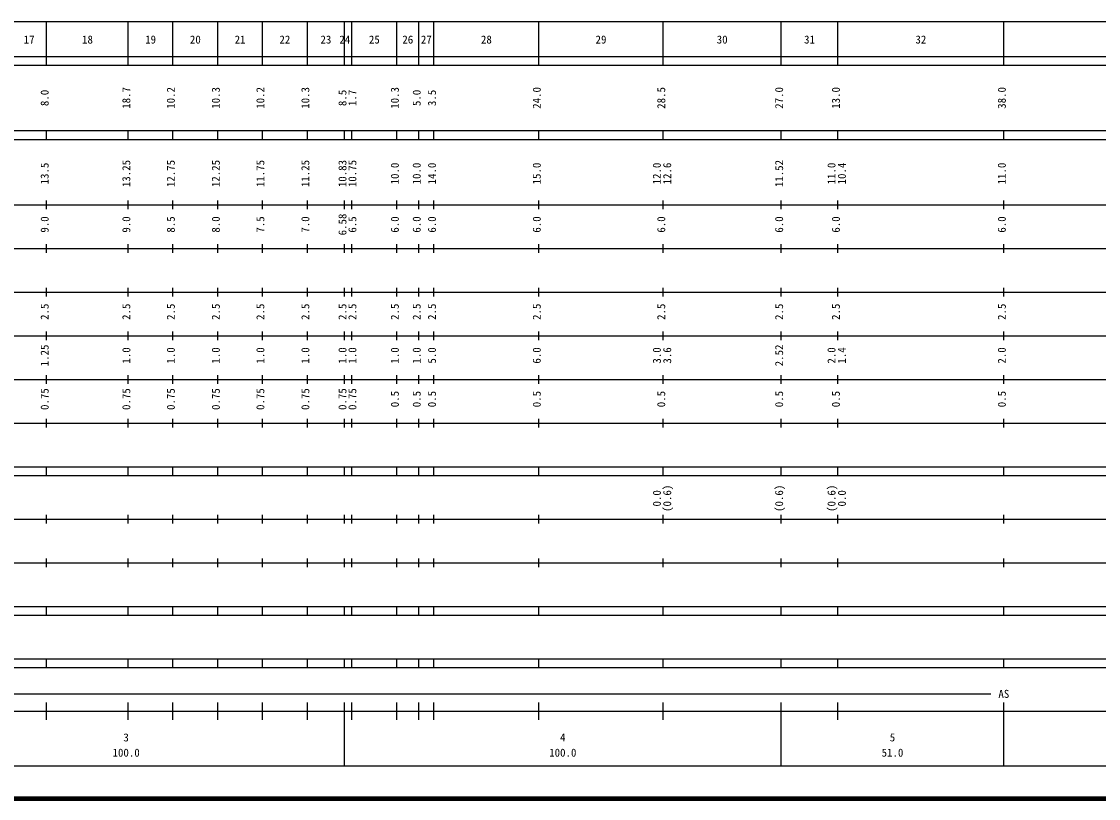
# Model space of a CAD drawing. Units: millimetres on the paper, enlarged 1000 times. Extents: x 40000 to 680000, y 20000 to 380000.
# Drawn here: x 294048 to 540671, y 20000 to 198000 of the extents above; entities that cross this region are included whole.
import ezdxf
from ezdxf.enums import TextEntityAlignment as Align

# ---------------------------------------------------------------- set-up
doc = ezdxf.new("R2010")
doc.units = ezdxf.units.MM
doc.header["$LTSCALE"] = 1000
doc.layers.add('M-TTL', color=2, linetype='Continuous', lineweight=140)
doc.layers.add('M-TTL-BAND', color=7, linetype='Continuous', lineweight=25)
doc.styles.add('ＭＳ ゴシック', font='')
doc.styles.get('ＭＳ ゴシック').set_extended_font_data('MS Gothic')

msp = doc.modelspace()

# ---------------------------------------------------------------- linework, layer by layer
at = {"layer": 'M-TTL'}
msp.add_line((40000, 20000), (680000, 20000), dxfattribs=at)
at = {"layer": 'M-TTL-BAND'}
for p, q in [((68000, 198000), (579000, 198000)), ((299800, 188000), (299800, 198000)), ((318500, 188000), (318500, 198000)), ((328700, 188000), (328700, 198000)), ((339000, 188000), (339000, 198000)), ((349200, 188000), (349200, 198000)), ((359500, 188000), (359500, 198000)), ((368000, 188000), (368000, 198000)), ((369700, 188000), (369700, 198000)), ((380000, 188000), (380000, 198000)), ((385000, 188000), (385000, 198000)), ((388500, 188000), (388500, 198000)), ((412500, 188000), (412500, 198000)), ((441000, 188000), (441000, 198000)), ((468000, 188000), (468000, 198000)), ((481000, 188000), (481000, 198000)), ((519000, 188000), (519000, 198000)), ((40000, 190000), (579000, 190000)), ((40000, 188000), (579000, 188000)), ((40000, 173000), (579000, 173000)), ((299800, 171000), (299800, 173000)), ((318500, 171000), (318500, 173000)), ((328700, 171000), (328700, 173000)), ((339000, 171000), (339000, 173000)), ((349200, 171000), (349200, 173000)), ((359500, 171000), (359500, 173000)), ((368000, 171000), (368000, 173000)), ((369700, 171000), (369700, 173000)), ((380000, 171000), (380000, 173000)), ((385000, 171000), (385000, 173000)), ((388500, 171000), (388500, 173000)), ((412500, 171000), (412500, 173000)), ((441000, 171000), (441000, 173000)), ((468000, 171000), (468000, 173000)), ((481000, 171000), (481000, 173000)), ((519000, 171000), (519000, 173000)), ((40000, 171000), (579000, 171000)), ((40000, 156000), (579000, 156000)), ((299800, 155000), (299800, 157000)), ((318500, 155000), (318500, 157000)), ((328700, 155000), (328700, 157000)), ((339000, 155000), (339000, 157000)), ((349200, 155000), (349200, 157000)), ((359500, 155000), (359500, 157000)), ((368000, 155000), (368000, 157000)), ((369700, 155000), (369700, 157000)), ((380000, 155000), (380000, 157000)), ((385000, 155000), (385000, 157000)), ((388500, 155000), (388500, 157000)), ((412500, 155000), (412500, 157000)), ((441000, 155000), (441000, 157000)), ((468000, 155000), (468000, 157000)), ((481000, 155000), (481000, 157000)), ((519000, 155000), (519000, 157000)), ((46000, 146000), (579000, 146000)), ((299800, 145000), (299800, 147000)), ((318500, 145000), (318500, 147000)), ((328700, 145000), (328700, 147000)), ((339000, 145000), (339000, 147000)), ((349200, 145000), (349200, 147000)), ((359500, 145000), (359500, 147000)), ((368000, 145000), (368000, 147000)), ((369700, 145000), (369700, 147000)), ((380000, 145000), (380000, 147000)), ((385000, 145000), (385000, 147000)), ((388500, 145000), (388500, 147000)), ((412500, 145000), (412500, 147000)), ((441000, 145000), (441000, 147000)), ((468000, 145000), (468000, 147000)), ((481000, 145000), (481000, 147000)), ((519000, 145000), (519000, 147000)), ((52000, 136000), (579000, 136000)), ((299800, 135000), (299800, 137000)), ((318500, 135000), (318500, 137000)), ((328700, 135000), (328700, 137000)), ((339000, 135000), (339000, 137000)), ((349200, 135000), (349200, 137000)), ((359500, 135000), (359500, 137000)), ((368000, 135000), (368000, 137000)), ((369700, 135000), (369700, 137000)), ((380000, 135000), (380000, 137000)), ((385000, 135000), (385000, 137000)), ((388500, 135000), (388500, 137000)), ((412500, 135000), (412500, 137000)), ((441000, 135000), (441000, 137000)), ((468000, 135000), (468000, 137000)), ((481000, 135000), (481000, 137000)), ((519000, 135000), (519000, 137000)), ((46000, 126000), (579000, 126000)), ((299800, 125000), (299800, 127000)), ((318500, 125000), (318500, 127000)), ((328700, 125000), (328700, 127000)), ((339000, 125000), (339000, 127000)), ((349200, 125000), (349200, 127000)), ((359500, 125000), (359500, 127000)), ((368000, 125000), (368000, 127000)), ((369700, 125000), (369700, 127000)), ((380000, 125000), (380000, 127000)), ((385000, 125000), (385000, 127000)), ((388500, 125000), (388500, 127000)), ((412500, 125000), (412500, 127000)), ((441000, 125000), (441000, 127000)), ((468000, 125000), (468000, 127000)), ((481000, 125000), (481000, 127000)), ((519000, 125000), (519000, 127000)), ((52000, 116000), (579000, 116000)), ((299800, 115000), (299800, 117000)), ((318500, 115000), (318500, 117000)), ((328700, 115000), (328700, 117000)), ((339000, 115000), (339000, 117000)), ((349200, 115000), (349200, 117000)), ((359500, 115000), (359500, 117000)), ((368000, 115000), (368000, 117000)), ((369700, 115000), (369700, 117000)), ((380000, 115000), (380000, 117000)), ((385000, 115000), (385000, 117000)), ((388500, 115000), (388500, 117000)), ((412500, 115000), (412500, 117000)), ((441000, 115000), (441000, 117000)), ((468000, 115000), (468000, 117000)), ((481000, 115000), (481000, 117000)), ((519000, 115000), (519000, 117000)), ((299800, 105000), (299800, 107000)), ((318500, 105000), (318500, 107000)), ((328700, 105000), (328700, 107000)), ((339000, 105000), (339000, 107000)), ((349200, 105000), (349200, 107000)), ((359500, 105000), (359500, 107000)), ((368000, 105000), (368000, 107000)), ((369700, 105000), (369700, 107000)), ((380000, 105000), (380000, 107000)), ((385000, 105000), (385000, 107000)), ((388500, 105000), (388500, 107000)), ((412500, 105000), (412500, 107000)), ((441000, 105000), (441000, 107000)), ((468000, 105000), (468000, 107000)), ((481000, 105000), (481000, 107000)), ((519000, 105000), (519000, 107000)), ((46000, 106000), (579000, 106000)), ((40000, 96000), (579000, 96000)), ((40000, 94000), (579000, 94000)), ((299800, 94000), (299800, 96000)), ((318500, 94000), (318500, 96000)), ((328700, 94000), (328700, 96000)), ((339000, 94000), (339000, 96000)), ((349200, 94000), (349200, 96000)), ((359500, 94000), (359500, 96000)), ((368000, 94000), (368000, 96000)), ((369700, 94000), (369700, 96000)), ((380000, 94000), (380000, 96000)), ((385000, 94000), (385000, 96000)), ((388500, 94000), (388500, 96000)), ((412500, 94000), (412500, 96000)), ((441000, 94000), (441000, 96000)), ((468000, 94000), (468000, 96000)), ((481000, 94000), (481000, 96000)), ((519000, 94000), (519000, 96000)), ((49000, 84000), (579000, 84000)), ((299800, 83000), (299800, 85000)), ((318500, 83000), (318500, 85000)), ((328700, 83000), (328700, 85000)), ((339000, 83000), (339000, 85000)), ((349200, 83000), (349200, 85000)), ((359500, 83000), (359500, 85000)), ((368000, 83000), (368000, 85000)), ((369700, 83000), (369700, 85000)), ((380000, 83000), (380000, 85000)), ((385000, 83000), (385000, 85000)), ((388500, 83000), (388500, 85000)), ((412500, 83000), (412500, 85000)), ((441000, 83000), (441000, 85000)), ((468000, 83000), (468000, 85000)), ((481000, 83000), (481000, 85000)), ((519000, 83000), (519000, 85000)), ((40000, 74000), (579000, 74000)), ((299800, 73000), (299800, 75000)), ((318500, 73000), (318500, 75000)), ((328700, 73000), (328700, 75000)), ((339000, 73000), (339000, 75000)), ((349200, 73000), (349200, 75000)), ((359500, 73000), (359500, 75000)), ((368000, 73000), (368000, 75000)), ((369700, 73000), (369700, 75000)), ((380000, 73000), (380000, 75000)), ((385000, 73000), (385000, 75000)), ((388500, 73000), (388500, 75000)), ((412500, 73000), (412500, 75000)), ((441000, 73000), (441000, 75000)), ((468000, 73000), (468000, 75000)), ((481000, 73000), (481000, 75000)), ((519000, 73000), (519000, 75000)), ((40000, 64000), (579000, 64000)), ((40000, 62000), (579000, 62000)), ((299800, 62000), (299800, 64000)), ((318500, 62000), (318500, 64000)), ((328700, 62000), (328700, 64000)), ((339000, 62000), (339000, 64000)), ((349200, 62000), (349200, 64000)), ((359500, 62000), (359500, 64000)), ((368000, 62000), (368000, 64000)), ((369700, 62000), (369700, 64000)), ((380000, 62000), (380000, 64000)), ((385000, 62000), (385000, 64000)), ((388500, 62000), (388500, 64000)), ((412500, 62000), (412500, 64000)), ((441000, 62000), (441000, 64000)), ((468000, 62000), (468000, 64000)), ((481000, 62000), (481000, 64000)), ((519000, 62000), (519000, 64000)), ((40000, 52000), (579000, 52000)), ((299800, 50000), (299800, 52000)), ((318500, 50000), (318500, 52000)), ((328700, 50000), (328700, 52000)), ((339000, 50000), (339000, 52000)), ((349200, 50000), (349200, 52000)), ((359500, 50000), (359500, 52000)), ((368000, 50000), (368000, 52000)), ((369700, 50000), (369700, 52000)), ((380000, 50000), (380000, 52000)), ((385000, 50000), (385000, 52000)), ((388500, 50000), (388500, 52000)), ((412500, 50000), (412500, 52000)), ((441000, 50000), (441000, 52000)), ((468000, 50000), (468000, 52000)), ((481000, 50000), (481000, 52000)), ((519000, 50000), (519000, 52000)), ((40000, 50000), (579000, 50000)), ((71000, 44000), (516000, 44000)), ((299800, 38000), (299800, 42000)), ((318500, 38000), (318500, 42000)), ((328700, 38000), (328700, 42000)), ((339000, 38000), (339000, 42000)), ((349200, 38000), (349200, 42000)), ((359500, 38000), (359500, 42000)), ((368000, 27500), (368000, 42000)), ((369700, 38000), (369700, 42000)), ((380000, 38000), (380000, 42000)), ((385000, 38000), (385000, 42000)), ((388500, 38000), (388500, 42000)), ((412500, 38000), (412500, 42000)), ((441000, 38000), (441000, 42000)), ((468000, 27500), (468000, 42000)), ((481000, 38000), (481000, 42000)), ((519000, 27500), (519000, 42000)), ((40000, 40000), (579000, 40000)), ((68000, 27500), (579000, 27500))]:
    msp.add_line(p, q, dxfattribs=at)

# ---------------------------------------------------------------- texts
at = {"layer": 'M-TTL-BAND', "style": 'ＭＳ ゴシック'}
for s, p in [('17', (295800, 192405)), ('18', (309150, 192405)), ('19', (323600, 192405)), ('20', (333850, 192405)), ('21', (344100, 192405)), ('22', (354350, 192405)), ('23', (363750, 192405)), ('24', (368077, 192405)), ('25', (374850, 192405)), ('26', (382500, 192405)), ('27', (386750, 192405)), ('28', (400500, 192405)), ('29', (426750, 192405)), ('30', (454500, 192405)), ('31', (474500, 192405)), ('32', (500000, 192405)), ('AS', (519000, 42500)), ('3', (318000, 32523)), ('4', (418000, 32523)), ('5', (493500, 32523)), ('100.0', (318000, 29033)), ('100.0', (418000, 29033)), ('51.0', (493500, 29033))]:
    msp.add_text(s, height=1833, dxfattribs=at).set_placement(p, align=Align.BOTTOM_CENTER)
for s, p in [('18.7', (319500, 180500)), ('10.2', (329700, 180500)), ('10.3', (340000, 180500)), ('10.2', (350200, 180500)), ('10.3', (360500, 180500)), ('10.3', (381000, 180500)), ('24.0', (413500, 180500)), ('28.5', (442000, 180500)), ('27.0', (469000, 180500)), ('13.0', (482000, 180500)), ('38.0', (520000, 180500)), ('8.0', (300800, 180500)), ('8.5', (369000, 180500)), ('1.7', (371274, 180500)), ('5.0', (386000, 180500)), ('3.5', (389500, 180500)), ('13.5', (300800, 163174)), ('13.25', (319500, 163174)), ('12.75', (329700, 163174)), ('12.25', (340000, 163174)), ('11.75', (350200, 163174)), ('11.25', (360500, 163174)), ('10.83', (369000, 163174)), ('10.75', (371274, 163174)), ('10.0', (381000, 163174)), ('10.0', (386000, 163174)), ('14.0', (389500, 163174)), ('15.0', (413500, 163174)), ('12.0', (441000, 163174)), ('12.6', (443370, 163174)), ('11.52', (469000, 163174)), ('11.0', (481000, 163174)), ('10.4', (483370, 163174)), ('11.0', (520000, 163174)), ('9.0', (300800, 151500)), ('9.0', (319500, 151500)), ('8.5', (329700, 151500)), ('8.0', (340000, 151500)), ('7.5', (350200, 151500)), ('7.0', (360500, 151500)), ('6.58', (369000, 151500)), ('6.5', (371274, 151500)), ('6.0', (381000, 151500)), ('6.0', (386000, 151500)), ('6.0', (389500, 151500)), ('6.0', (413500, 151500)), ('6.0', (442000, 151500)), ('6.0', (469000, 151500)), ('6.0', (482000, 151500)), ('6.0', (520000, 151500)), ('2.5', (300800, 131500)), ('2.5', (319500, 131500)), ('2.5', (329700, 131500)), ('2.5', (340000, 131500)), ('2.5', (350200, 131500)), ('2.5', (360500, 131500)), ('2.5', (369000, 131500)), ('2.5', (371274, 131500)), ('2.5', (381000, 131500)), ('2.5', (386000, 131500)), ('2.5', (389500, 131500)), ('2.5', (413500, 131500)), ('2.5', (442000, 131500)), ('2.5', (469000, 131500)), ('2.5', (482000, 131500)), ('2.5', (520000, 131500)), ('1.25', (300800, 121500)), ('2.52', (469000, 121500)), ('1.0', (319500, 121500)), ('1.0', (329700, 121500)), ('1.0', (340000, 121500)), ('1.0', (350200, 121500)), ('1.0', (360500, 121500)), ('1.0', (369000, 121500)), ('1.0', (371274, 121500)), ('1.0', (381000, 121500)), ('1.0', (386000, 121500)), ('5.0', (389500, 121500)), ('6.0', (413500, 121500)), ('3.0', (441000, 121500)), ('3.6', (443370, 121500)), ('2.0', (481000, 121500)), ('1.4', (483370, 121500)), ('2.0', (520000, 121500)), ('0.75', (300800, 111500)), ('0.75', (319500, 111500)), ('0.75', (329700, 111500)), ('0.75', (340000, 111500)), ('0.75', (350200, 111500)), ('0.75', (360500, 111500)), ('0.75', (369000, 111500)), ('0.75', (371274, 111500)), ('0.5', (381000, 111500)), ('0.5', (386000, 111500)), ('0.5', (389500, 111500)), ('0.5', (413500, 111500)), ('0.5', (442000, 111500)), ('0.5', (469000, 111500)), ('0.5', (482000, 111500)), ('0.5', (520000, 111500)), ('(0.6)', (443370, 88764)), ('(0.6)', (469000, 88764)), ('(0.6)', (481000, 88764)), ('0.0', (441000, 88764)), ('0.0', (483370, 88764))]:
    msp.add_text(s, height=1833, rotation=90, dxfattribs=at).set_placement(p, align=Align.BOTTOM_CENTER)

doc.saveas('drawing.dxf')
